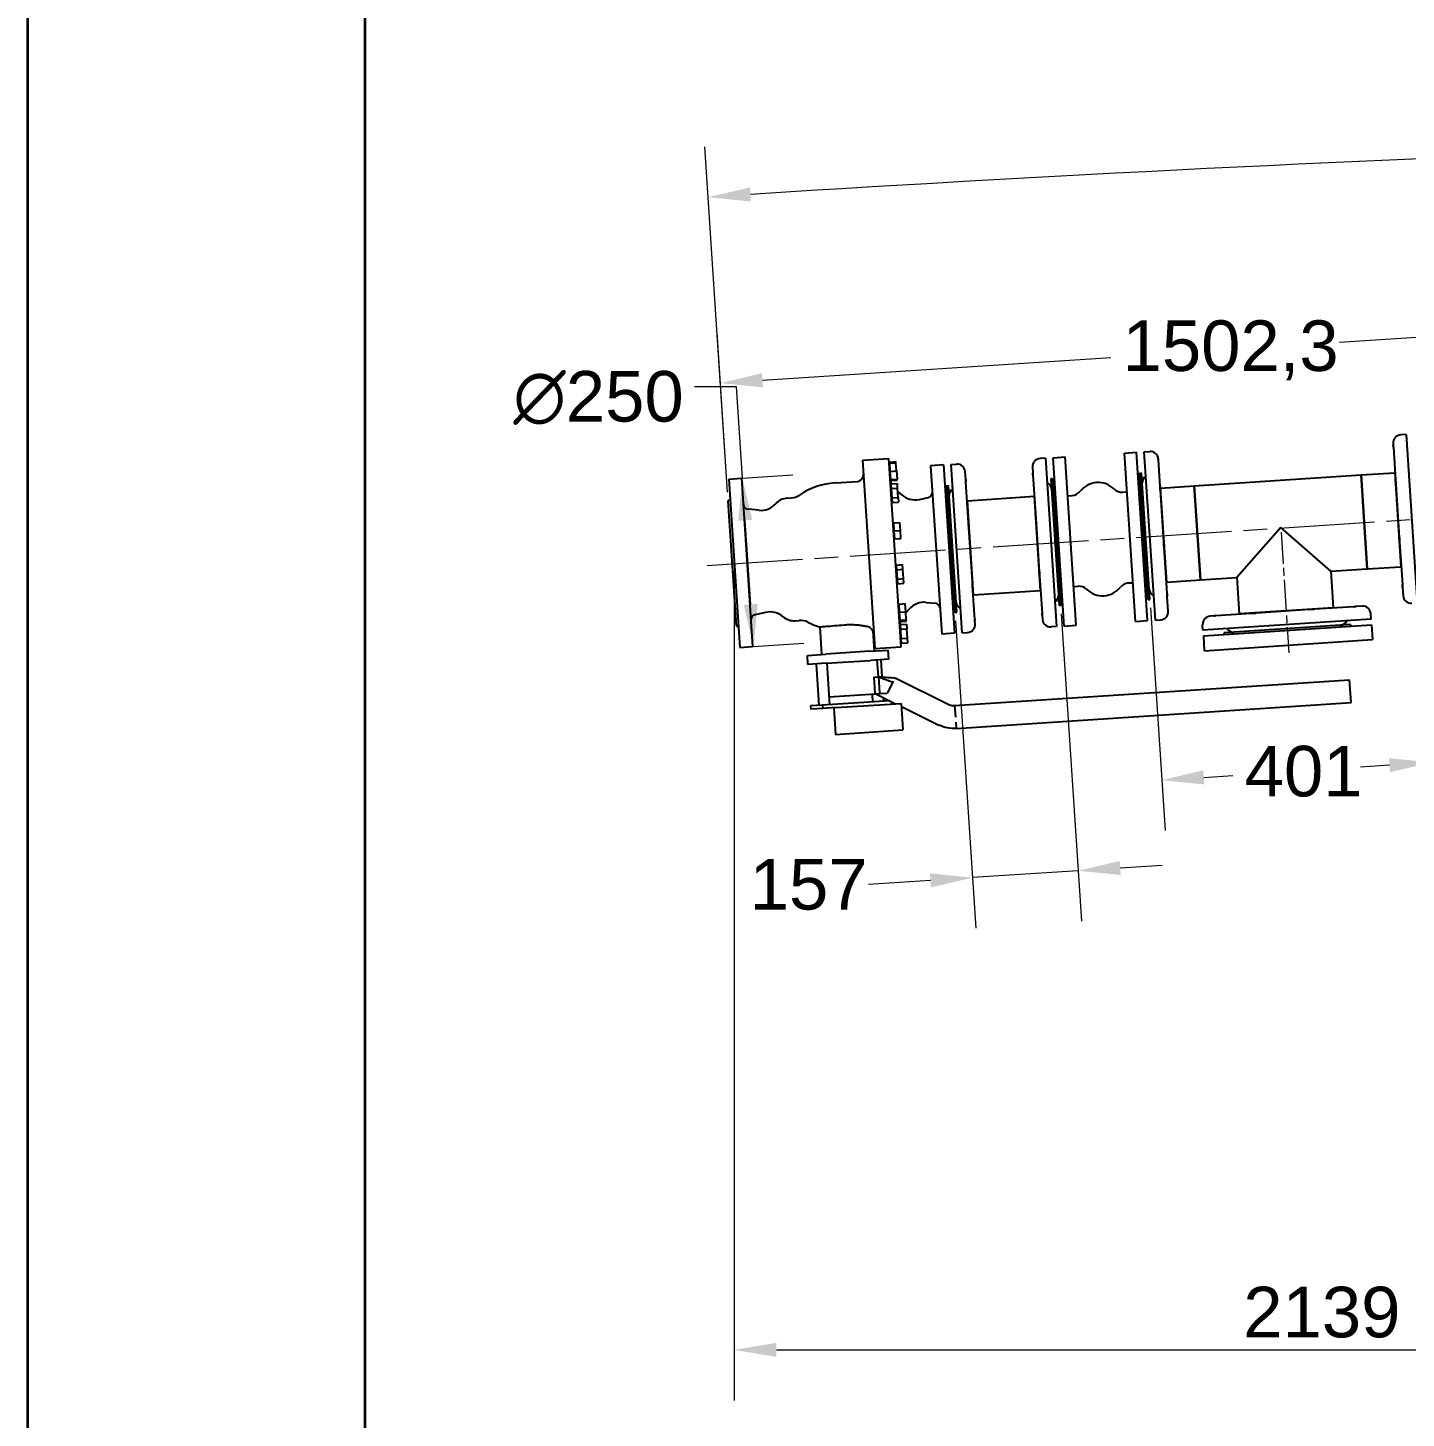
# Model space of a CAD drawing. Header units: millimetres. Extents: x 0 to 10500, y -39653 to 7425.
# Drawn here: x 0 to 2044, y 3581 to 5642 of the extents above; entities that cross this region are included whole.
import ezdxf

# ---------------------------------------------------------------- set-up
doc = ezdxf.new("R2010")
doc.units = ezdxf.units.MM
doc.header["$LTSCALE"] = 25
doc.linetypes.add('CHAIN', pattern=[0.3543, 0.2362, -0.0295, 0.0591, -0.0295])
doc.layers.get('0').update_dxf_attribs({"lineweight": 18})
for name, color, linetype, lineweight in [('Border', 7, 'Continuous', 35), ('Centerline', 7, 'Continuous', 18), ('Dimension', 7, 'Continuous', 18), ('Visible', 7, 'Continuous', 25)]:
    doc.layers.add(name, color=color, linetype=linetype, lineweight=lineweight)
doc.styles.add('Title', font='arial.ttf')
doc.dimstyles.new('Default - Method 2b', dxfattribs={"dimscale": 25, "dimtxt": 3, "dimasz": 2.5, "dimexe": 3, "dimexo": 0.5, "dimgap": 0.7, "dimtad": 0, "dimtoh": 1, "dimdec": 1, "dimrnd": 1e-08, "dimtxsty": 'Title', "dimcen": 0.09, "dimdle": 10, "dimclrd": 256, "dimclre": 256, "dimclrt": 7, "dimadec": 0, "dimazin": 2, "dimtfac": 0.833333, "dimtdec": 1, "dimtmove": 0, "dimatfit": 3, "dimfxl": 1, "dimtolj": 1, "dimlwd": -1, "dimlwe": -1, "dimarcsym": 0})

# ---------------------------------------------------------------- blocks, each defined once
blk = doc.blocks.new('Borders Bigadan Border')
at = {"layer": 'Border'}
for p, q in [((0, 0), (0, 297)), ((20, 292), (20, 5))]:
    blk.add_line(p, q, dxfattribs=at)
blk = doc.blocks.new('*D48')
at = {"layer": 'Defpoints', "color": 0, "transparency": 16777216}
for p in [(2977, 5476.9), (1038.6, 4941), (6873, 4755.4), (3961.9, -39652.7)]:
    blk.add_point(p, dxfattribs=at)
at = {"layer": 'Dimension', "transparency": 16777216}
for p, q in [((1037.8, 4953.5), (1004.2, 5465.8)), ((6873.8, 4767.9), (6919.6, 5465.8))]:
    blk.add_line(p, q, dxfattribs=at)
blk.add_arc((3961.9, -39652.7), 45140.3, 86.32872, 93.6713, dxfattribs=at)
for points in [[(1072.1, 5384.6), (1070.8, 5405.4), (1009.1, 5391)], [(6853, 5405.4), (6851.6, 5384.6), (6914.7, 5391)]]:
    blk.add_solid(points, dxfattribs=at)
at = {"layer": 'Dimension', "color": 7, "transparency": 16777216, "insert": (3945.5, 5505.2), "char_height": 75, "attachment_point": 7, "style": 'Title'}
blk.add_mtext('\\A1;8°', dxfattribs=at)
blk = doc.blocks.new('*D54')
at = {"layer": 'Defpoints', "color": 0, "transparency": 16777216}
for p in [(1039.5, 4973.2), (1055.8, 4723.7), (1076.1, 4725)]:
    blk.add_point(p, dxfattribs=at)
at = {"layer": 'Dimension', "transparency": 16777216}
for p, q in [((1050.9, 5109.8), (988.4, 5109.8)), ((1059.7, 4974.5), (1050.9, 5109.8)), ((1051.9, 4974), (1134.6, 4979.4)), ((1072, 4787.4), (1063.8, 4912.1)), ((1068.3, 4724.5), (1150.9, 4729.9))]:
    blk.add_line(p, q, dxfattribs=at)
for points in [[(1074.2, 4912.8), (1053.4, 4911.4), (1059.7, 4974.5)], [(1082.4, 4788.1), (1061.6, 4786.7), (1076.1, 4725)]]:
    blk.add_solid(points, dxfattribs=at)
at = {"layer": 'Dimension', "color": 7, "transparency": 16777216, "insert": (720.1, 5053.4), "char_height": 75, "attachment_point": 7, "style": 'Title'}
blk.add_mtext('\\A1;{\\fAIGDT|b0|i0;\\ln}\\fArial|b0|i0;{\\H75.0000;250}', dxfattribs=at)
blk = doc.blocks.new('*D55')
at = {"layer": 'Defpoints', "color": 0, "transparency": 16777216}
for p in [(2526.2, 5213.7), (2539.2, 5016.2), (1038.6, 4941)]:
    blk.add_point(p, dxfattribs=at)
at = {"layer": 'Dimension', "transparency": 16777216}
for p, q in [((2538.3, 5028.7), (2521.3, 5288.5)), ((2463.8, 5209.6), (1945.2, 5175.6)), ((1037.8, 4953.5), (1022.2, 5190.3)), ((1089.5, 5119.5), (1605.9, 5153.4))]:
    blk.add_line(p, q, dxfattribs=at)
for points in [[(2463.2, 5220), (2464.5, 5199.2), (2526.2, 5213.7)], [(1088.8, 5129.9), (1090.2, 5109.1), (1027.1, 5115.4)]]:
    blk.add_solid(points, dxfattribs=at)
at = {"layer": 'Dimension', "color": 7, "transparency": 16777216, "insert": (1623.4, 5119.4), "char_height": 75, "attachment_point": 7, "style": 'Title'}
blk.add_mtext('\\A1;1502,3', dxfattribs=at)
blk = doc.blocks.new('*D58')
at = {"layer": 'Defpoints', "color": 0, "transparency": 16777216}
for p in [(1047.6, 4848.4), (3186.5, 4274.2), (3186.5, 3682.3)]:
    blk.add_point(p, dxfattribs=at)
at = {"layer": 'Dimension', "transparency": 16777216}
for p, q in [((1047.6, 4835.9), (1047.6, 3607.3)), ((3186.5, 4261.7), (3186.5, 3607.3)), ((1110.1, 3682.3), (3124, 3682.3))]:
    blk.add_line(p, q, dxfattribs=at)
for points in [[(1110.1, 3692.7), (1110.1, 3671.9), (1047.6, 3682.3)], [(3124, 3692.7), (3124, 3671.9), (3186.5, 3682.3)]]:
    blk.add_solid(points, dxfattribs=at)
at = {"layer": 'Dimension', "color": 7, "transparency": 16777216, "insert": (1802.4, 3699.8), "char_height": 75, "attachment_point": 7, "style": 'Title'}
blk.add_mtext('\\A1;2139', dxfattribs=at)
blk = doc.blocks.new('*D59')
at = {"layer": 'Defpoints', "color": 0, "transparency": 16777216}
for p in [(1531.8, 4786), (1375.1, 4775.7), (1557.6, 4392.5)]:
    blk.add_point(p, dxfattribs=at)
at = {"layer": 'Dimension', "transparency": 16777216}
for p, q in [((1375.9, 4763.2), (1405.8, 4307.4)), ((1532.6, 4773.5), (1562.5, 4317.7)), ((1557.6, 4392.5), (1400.9, 4382.3)), ((1619.9, 4396.6), (1682.3, 4400.7)), ((1338.5, 4378.2), (1246.6, 4372.2))]:
    blk.add_line(p, q, dxfattribs=at)
for points in [[(1619.2, 4407), (1620.6, 4386.2), (1557.6, 4392.5)], [(1337.8, 4388.6), (1339.2, 4367.8), (1400.9, 4382.3)]]:
    blk.add_solid(points, dxfattribs=at)
at = {"layer": 'Dimension', "color": 7, "transparency": 16777216, "insert": (1070.5, 4333.9), "char_height": 75, "attachment_point": 7, "style": 'Title'}
blk.add_mtext('\\A1;157', dxfattribs=at)
blk = doc.blocks.new('*D60')
at = {"layer": 'Defpoints', "color": 0, "transparency": 16777216}
for p in [(2064.1, 4820.9), (1664, 4794.6), (2081.7, 4553.1)]:
    blk.add_point(p, dxfattribs=at)
at = {"layer": 'Dimension', "transparency": 16777216}
for p, q in [((2064.9, 4808.4), (2086.6, 4478.2)), ((1664.8, 4782.2), (1686.4, 4452)), ((2019.3, 4549), (1976.2, 4546.1)), ((1743.9, 4530.9), (1787, 4533.7))]:
    blk.add_line(p, q, dxfattribs=at)
for points in [[(2018.6, 4559.4), (2020, 4538.6), (2081.7, 4553.1)], [(1743.2, 4541.3), (1744.6, 4520.5), (1681.5, 4526.8)]]:
    blk.add_solid(points, dxfattribs=at)
at = {"layer": 'Dimension', "color": 7, "transparency": 16777216, "insert": (1804.5, 4501.6), "char_height": 75, "attachment_point": 7, "style": 'Title'}
blk.add_mtext('\\A1;401', dxfattribs=at)

msp = doc.modelspace()

# ---------------------------------------------------------------- linework, layer by layer
at = {"layer": 'Centerline', "linetype": 'CHAIN', "ltscale": 23.990969}
msp.add_line((1007.44, 4844.94), (2609.42, 4949.96), dxfattribs=at)
at = {"layer": 'Centerline', "linetype": 'CHAIN', "ltscale": 7.962812}
msp.add_line((1858.39, 4894.21), (1870.11, 4715.44), dxfattribs=at)
at = {"layer": 'Visible'}
for p, q in [((2043.81, 5039), (2035.83, 5038.47)), ((2043.81, 5039), (2060.17, 4789.53)), ((1626.21, 5011.62), (1644.17, 5012.8)), ((1642.56, 4762.16), (1626.21, 5011.62)), ((1660.52, 4763.33), (1644.17, 5012.8)), ((1655.65, 5013.55), (1663.63, 5014.07)), ((1672, 4764.09), (1655.65, 5013.55)), ((2024.64, 5025.71), (2024.85, 5022.57)), ((2024.98, 5020.62), (2024.85, 5022.57)), ((2024.98, 5020.62), (2028.18, 4971.77)), ((1238.06, 5001.21), (1276.98, 5003.76)), ((1256.38, 4721.81), (1238.06, 5001.21)), ((1295.29, 4724.36), (1276.98, 5003.76)), ((1278.31, 4995.57), (1277.52, 4995.52)), ((1278.13, 4998.42), (1287.31, 4999.02)), ((1278.25, 4996.57), (1278.13, 4998.42)), ((1278.25, 4996.57), (1287.43, 4997.17)), ((1279.03, 4984.59), (1278.25, 4996.57)), ((1287.43, 4997.17), (1287.31, 4999.02)), ((1288.21, 4985.2), (1287.43, 4997.17)), ((1357.79, 4994.02), (1338.83, 4992.78)), ((1338.83, 4992.78), (1355.18, 4743.32)), ((1357.79, 4994.02), (1374.14, 4744.56)), ((1369.26, 4994.78), (1377.24, 4995.3)), ((1385.61, 4745.31), (1369.26, 4994.78)), ((1489.79, 4990.65), (1490.32, 4982.56)), ((1508.96, 5003.93), (1500.98, 5003.41)), ((1508.96, 5003.93), (1525.31, 4754.47)), ((1520.44, 5004.69), (1538.4, 5005.86)), ((1536.79, 4755.22), (1520.44, 5004.69)), ((1554.75, 4756.4), (1538.4, 5005.86)), ((1676.42, 5002.43), (1676.39, 5002.88)), ((1676.42, 5002.43), (1676.48, 5001.54)), ((1679.04, 4962.43), (1676.48, 5001.54)), ((1039.47, 4973.16), (1058.43, 4974.4)), ((1039.47, 4973.16), (1055.82, 4723.69)), ((1058.43, 4974.4), (1074.78, 4724.94)), ((1197.43, 4967.48), (1230.11, 4969.62)), ((1279.75, 4973.62), (1278.96, 4973.56)), ((1279.03, 4984.59), (1288.21, 4985.2)), ((1279.82, 4972.62), (1279.03, 4984.59)), ((1279.82, 4972.62), (1289, 4973.22)), ((1279.94, 4970.77), (1279.82, 4972.62)), ((1279.94, 4970.77), (1289.12, 4971.37)), ((1288.21, 4985.2), (1289, 4973.22)), ((1289.12, 4971.37), (1289, 4973.22)), ((1390.75, 4972.68), (1390, 4984.11)), ((1390.75, 4972.68), (1390.98, 4969.25)), ((1394.99, 4908.03), (1390.98, 4969.25)), ((1490.51, 4979.61), (1490.32, 4982.56)), ((1490.51, 4979.61), (1494.27, 4922.24)), ((1519.47, 4973.56), (1516.98, 4973.39)), ((1516.98, 4973.39), (1529.27, 4785.8)), ((1519.47, 4973.56), (1531.77, 4785.96)), ((1646.92, 4970.89), (1649.91, 4971.08)), ((1649.19, 4982.06), (1651.69, 4982.22)), ((1661.49, 4794.46), (1649.19, 4982.06)), ((1663.99, 4794.63), (1651.69, 4982.22)), ((1729.6, 4963.13), (1977.07, 4979.35)), ((1977.07, 4979.35), (2026.96, 4982.62)), ((1986.21, 4839.95), (1977.07, 4979.35)), ((1977.07, 4979.35), (1986.21, 4839.95)), ((2027.46, 4982.66), (2026.96, 4982.62)), ((2026.96, 4982.62), (2036.1, 4843.22)), ((2026.96, 4982.62), (2036.1, 4843.22)), ((2028.6, 4965.39), (2028.18, 4971.77)), ((1280.43, 4963.29), (1279.63, 4963.23)), ((1280.24, 4966.14), (1289.42, 4966.74)), ((1280.7, 4959.22), (1280.24, 4966.14)), ((1280.7, 4959.22), (1289.88, 4959.83)), ((1281.6, 4945.4), (1280.7, 4959.22)), ((1289.88, 4959.83), (1289.42, 4966.74)), ((1290.78, 4946), (1289.88, 4959.83)), ((1295.88, 4949.83), (1290.21, 4954.81)), ((1362.87, 4962.29), (1359.77, 4963.82)), ((1362.81, 4963.29), (1365.3, 4963.45)), ((1375.11, 4775.69), (1362.81, 4963.29)), ((1377.6, 4775.85), (1365.3, 4963.45)), ((1393.32, 4941.09), (1492.61, 4947.59)), ((1492.61, 4947.59), (1492.11, 4947.56)), ((1492.11, 4947.56), (1501.25, 4808.16)), ((1520.19, 4962.58), (1523.18, 4962.78)), ((1542.16, 4948.49), (1548.65, 4948.91)), ((1623.48, 4953.82), (1629.97, 4954.24)), ((1679.04, 4962.43), (1679.42, 4956.65)), ((1679.21, 4959.83), (1679.71, 4959.86)), ((1684.44, 4880.07), (1679.42, 4956.65)), ((1679.71, 4959.86), (1729.6, 4963.13)), ((1688.85, 4820.46), (1679.71, 4959.86)), ((1688.85, 4820.46), (1679.71, 4959.86)), ((1729.6, 4963.13), (1738.74, 4823.73)), ((1738.74, 4823.73), (1729.6, 4963.13)), ((2028.6, 4965.39), (2033.77, 4886.52)), ((1038.57, 4941.03), (1041.45, 4942.95)), ((1050.74, 4755.43), (1038.57, 4941.03)), ((1083.92, 4926.85), (1068.18, 4928.35)), ((1125.91, 4944.75), (1131.94, 4945.15)), ((1281.87, 4941.33), (1281.07, 4941.28)), ((1281.6, 4945.4), (1290.78, 4946)), ((1282.06, 4938.48), (1281.6, 4945.4)), ((1282.06, 4938.48), (1291.24, 4939.09)), ((1290.78, 4946), (1291.24, 4939.09)), ((1322.04, 4943.08), (1335.07, 4945.91)), ((1392.83, 4941.05), (1393.32, 4941.09)), ((1402.46, 4801.68), (1393.32, 4941.09)), ((1402.46, 4801.68), (1393.32, 4941.09)), ((1284.1, 4907.37), (1283.3, 4907.32)), ((1284.03, 4908.37), (1293.21, 4908.97)), ((1284.82, 4896.39), (1284.03, 4908.37)), ((1294, 4897), (1293.21, 4908.97)), ((1394.99, 4908.03), (1395.45, 4901.02)), ((1494.72, 4915.4), (1494.27, 4922.24)), ((1494.72, 4915.4), (1499.93, 4835.94)), ((1285.54, 4885.42), (1284.74, 4885.37)), ((1284.82, 4896.39), (1294, 4897)), ((1285.6, 4884.42), (1284.82, 4896.39)), ((1285.6, 4884.42), (1294.78, 4885.02)), ((1294.78, 4885.02), (1294, 4897)), ((1400.64, 4821.89), (1395.45, 4901.02)), ((1857.91, 4901.54), (1792.78, 4827.27)), ((1932.18, 4836.41), (1857.91, 4901.54)), ((2034.23, 4879.45), (2033.77, 4886.52)), ((1684.44, 4880.07), (1684.92, 4872.78)), ((1689.45, 4803.6), (1684.92, 4872.78)), ((2034.23, 4879.45), (2038.34, 4816.75)), ((1288.14, 4845.65), (1297.32, 4846.26)), ((1288.6, 4838.74), (1288.14, 4845.65)), ((1297.78, 4839.34), (1297.32, 4846.26)), ((1288.33, 4842.8), (1287.53, 4842.75)), ((1288.6, 4838.74), (1297.78, 4839.34)), ((1289.5, 4824.91), (1288.6, 4838.74)), ((1289.5, 4824.91), (1298.68, 4825.52)), ((1289.96, 4818), (1289.5, 4824.91)), ((1298.68, 4825.52), (1297.78, 4839.34)), ((1299.14, 4818.6), (1298.68, 4825.52)), ((1500.37, 4829.23), (1499.93, 4835.94)), ((1500.37, 4829.23), (1503.98, 4774.22)), ((1688.85, 4820.46), (1738.74, 4823.73)), ((1738.74, 4823.73), (1792.78, 4827.27)), ((1792.78, 4827.27), (1796.32, 4773.24)), ((1932.18, 4836.41), (1986.21, 4839.95)), ((1932.18, 4836.41), (1935.72, 4782.38)), ((1986.21, 4839.95), (2036.1, 4843.22)), ((2036.6, 4843.26), (2036.1, 4843.22)), ((1289.77, 4820.85), (1288.97, 4820.8)), ((1289.96, 4818), (1299.14, 4818.6)), ((1400.64, 4821.89), (1401.06, 4815.41)), ((1404.38, 4764.73), (1401.06, 4815.41)), ((1402.46, 4801.68), (1501.75, 4808.19)), ((1501.75, 4808.19), (1501.25, 4808.16)), ((1550.99, 4813.78), (1557.48, 4814.2)), ((1632.32, 4819.11), (1638.8, 4819.53)), ((1657.78, 4805.24), (1660.77, 4805.44)), ((1688.35, 4820.43), (1688.85, 4820.46)), ((1689.45, 4803.6), (1689.75, 4799.08)), ((2038.58, 4813.13), (2038.34, 4816.75)), ((2038.58, 4813.13), (2039.42, 4800.2)), ((1291.99, 4786.89), (1291.2, 4786.84)), ((1291.93, 4787.89), (1301.11, 4788.49)), ((1292.71, 4775.91), (1291.93, 4787.89)), ((1301.89, 4776.51), (1301.11, 4788.49)), ((1332.05, 4790.4), (1345.34, 4789.29)), ((1401.96, 4801.65), (1402.46, 4801.68)), ((1531.77, 4785.96), (1529.27, 4785.8)), ((1531.05, 4796.94), (1534.04, 4797.13)), ((1661.49, 4794.46), (1663.99, 4794.63)), ((1691.17, 4777.37), (1689.75, 4799.08)), ((1935.72, 4782.38), (1796.32, 4773.24)), ((1935.72, 4782.38), (1796.32, 4773.24)), ((1966.57, 4783.9), (1907.91, 4780.05)), ((1935.75, 4781.88), (1935.72, 4782.38)), ((1966.57, 4783.9), (1969.68, 4784.1)), ((1978.81, 4784.7), (1969.68, 4784.1)), ((1093.85, 4775.41), (1078.44, 4771.86)), ((1137.81, 4763.14), (1143.84, 4763.54)), ((1293.43, 4764.94), (1292.64, 4764.88)), ((1292.71, 4775.91), (1301.89, 4776.51)), ((1293.5, 4763.94), (1292.71, 4775.91)), ((1293.5, 4763.94), (1302.68, 4764.54)), ((1293.85, 4762.1), (1302.8, 4762.69)), ((1302.68, 4764.54), (1301.89, 4776.51)), ((1306.99, 4780.29), (1302.02, 4774.61)), ((1302.8, 4762.69), (1302.68, 4764.54)), ((1375.04, 4776.69), (1372.16, 4774.76)), ((1375.11, 4775.69), (1377.6, 4775.85)), ((1404.38, 4764.73), (1404.53, 4762.57)), ((1404.79, 4758.59), (1404.53, 4762.57)), ((1504.15, 4771.56), (1503.98, 4774.22)), ((1504.15, 4771.56), (1504.57, 4765.14)), ((1642.56, 4762.16), (1660.52, 4763.33)), ((1672, 4764.09), (1679.98, 4764.61)), ((1992.09, 4765.53), (1742.63, 4749.17)), ((1758.85, 4770.28), (1753.29, 4769.92)), ((1758.85, 4770.28), (1761.35, 4770.44)), ((1814.97, 4773.96), (1761.35, 4770.44)), ((1796.35, 4772.74), (1796.32, 4773.24)), ((1814.97, 4773.96), (1821.61, 4774.39)), ((1901.01, 4779.6), (1821.61, 4774.39)), ((1901.01, 4779.6), (1907.91, 4780.05)), ((1992.09, 4765.53), (1991.57, 4773.51)), ((1050.74, 4755.43), (1053.84, 4753.9)), ((1174.34, 4754.05), (1177.03, 4713.1)), ((1252.89, 4748.29), (1254.86, 4718.2)), ((1294.11, 4754.61), (1293.31, 4754.55)), ((1293.92, 4757.46), (1303.1, 4758.06)), ((1294.38, 4750.54), (1293.92, 4757.46)), ((1294.38, 4750.54), (1303.56, 4751.14)), ((1295.28, 4736.72), (1294.38, 4750.54)), ((1303.1, 4758.06), (1303.56, 4751.14)), ((1304.46, 4737.32), (1303.56, 4751.14)), ((1374.14, 4744.56), (1355.18, 4743.32)), ((1385.61, 4745.31), (1393.6, 4745.84)), ((1525.31, 4754.47), (1517.33, 4753.95)), ((1536.79, 4755.22), (1554.75, 4756.4)), ((1742.63, 4749.17), (1742.1, 4757.16)), ((1743.18, 4740.69), (1992.65, 4757.05)), ((1743.18, 4740.69), (1744.62, 4718.74)), ((1961.55, 4757.51), (1773.95, 4745.21)), ((1774.12, 4742.72), (1773.95, 4745.21)), ((1961.71, 4755.02), (1961.55, 4757.51)), ((1992.65, 4757.05), (1994.09, 4735.09)), ((1055.82, 4723.69), (1074.78, 4724.94)), ((1256.38, 4721.81), (1295.29, 4724.36)), ((1295.55, 4732.65), (1294.75, 4732.6)), ((1295.28, 4736.72), (1304.46, 4737.32)), ((1295.74, 4729.8), (1295.28, 4736.72)), ((1295.74, 4729.8), (1304.92, 4730.4)), ((1304.92, 4730.4), (1304.46, 4737.32)), ((1744.62, 4718.74), (1994.09, 4735.09)), ((1156.02, 4711.72), (1183.24, 4713.51)), ((1156.9, 4698.25), (1156.02, 4711.72)), ((1184.13, 4700.03), (1156.9, 4698.25)), ((1248.64, 4717.79), (1183.24, 4713.51)), ((1184.13, 4700.03), (1249.52, 4704.32)), ((1184.84, 4700.08), (1188.87, 4638.71)), ((1248.64, 4717.79), (1275.86, 4719.58)), ((1276.75, 4706.11), (1249.52, 4704.32)), ((1259.23, 4704.96), (1260.87, 4680.01)), ((1264.77, 4705.32), (1266.45, 4679.75)), ((1276.75, 4706.11), (1275.86, 4719.58)), ((1168.88, 4699.04), (1172.9, 4637.67)), ((1254.42, 4679.59), (1261.37, 4680.04)), ((1254.42, 4679.59), (1255.99, 4655.64)), ((1261.37, 4680.04), (1262.94, 4656.1)), ((1261.37, 4680.04), (1282.59, 4672.21)), ((1282.59, 4672.21), (1274.91, 4656.63)), ((1283.23, 4673.5), (1282.59, 4672.21)), ((1287.21, 4677.9), (1366.02, 4639.03)), ((1374.4, 4637.35), (1960.15, 4675.75)), ((1962.37, 4641.82), (1960.15, 4675.75)), ((1178.41, 4638.03), (1160.77, 4636.87)), ((1277.95, 4644.55), (1178.41, 4638.03)), ((1178.41, 4638.03), (1178.74, 4633.04)), ((1188.11, 4650.19), (1256.87, 4654.7)), ((1198.07, 4634.31), (1295.16, 4640.67)), ((1252.08, 4654.38), (1252.83, 4642.91)), ((1256.87, 4654.7), (1263, 4655.1)), ((1257.32, 4654.73), (1286.91, 4640.13)), ((1263, 4655.1), (1274.53, 4655.85)), ((1268.45, 4649.24), (1268.79, 4643.95)), ((1274.91, 4656.63), (1274.53, 4655.85)), ((1281.03, 4643.03), (1281.25, 4639.76)), ((1295.16, 4640.67), (1297.74, 4601.26)), ((1376.63, 4603.42), (1962.37, 4641.82)), ((1160.77, 4636.87), (1161.1, 4631.88)), ((1178.74, 4633.04), (1161.1, 4631.88)), ((1198.07, 4634.31), (1178.74, 4633.04)), ((1195.17, 4634.12), (1197.76, 4594.7)), ((1295.47, 4635.91), (1350.98, 4608.54)), ((1374.4, 4637.35), (1375.52, 4620.39)), ((1197.76, 4594.7), (1297.74, 4601.26)), ((1376.01, 4612.82), (1376.63, 4603.42))]:
    msp.add_line(p, q, dxfattribs=at)
for centre, radius, start, end in [((2036.62, 5026.5), 12, 93.75063, 183.75063), ((1664.41, 5002.1), 12, 3.75063, 93.75063), ((1378.03, 4983.33), 12, 3.75063, 93.75063), ((1501.76, 4991.44), 12, 93.75063, 183.75063), ((1204.49, 4859.71), 108, 93.75063, 123.90654), ((1229.45, 4979.6), 10, 273.75063, 3.75063), ((1298.99, 4973.71), 20, 183.75063, 202.20501), ((1506.98, 4957.71), 11, 3.75063, 66.71494), ((1587.21, 4933.84), 34.06, 46.25165, 141.24962), ((1663.64, 4967.98), 11, 120.78633, 183.75063), ((1130.3, 4970.09), 25, 273.75063, 303.90654), ((1315.66, 4972.39), 30, 228.75063, 282.2814), ((1333.37, 4953.73), 8, 282.2814, 3.75063), ((1377.26, 4949.2), 11, 120.78633, 183.75063), ((1547.55, 4965.68), 16.8, 273.75063, 321.24962), ((1622.39, 4970.58), 16.8, 226.25165, 273.75063), ((1068.94, 4936.32), 8, 183.75063, 264.55624), ((1086.77, 4956.72), 30, 264.55624, 317.84606), ((1127.54, 4919.8), 25, 93.75063, 137.84606), ((1558.58, 4797.44), 16.8, 46.25165, 93.75063), ((1593.75, 4834.18), 34.06, 226.25165, 321.24962), ((1633.41, 4802.34), 16.8, 93.75063, 141.24962), ((1673.98, 4810.31), 11, 183.75063, 246.71494), ((1329.55, 4760.51), 30, 85.21987, 138.75063), ((1344.67, 4781.32), 8, 3.75063, 85.21987), ((1387.6, 4791.54), 11, 183.75063, 246.71494), ((1517.32, 4800.04), 11, 300.78633, 3.75063), ((1979.59, 4772.73), 12, 3.75063, 93.75063), ((2051.4, 4800.98), 12, 183.75063, 273.75063), ((1080.23, 4764.07), 8, 102.94503, 183.75063), ((1100.57, 4746.17), 30, 49.65521, 102.94503), ((1136.18, 4788.09), 25, 229.65521, 273.75063), ((1145.48, 4738.59), 25, 63.59473, 93.75063), ((1313.19, 4757.02), 20, 159.58539, 183.75063), ((1516.55, 4765.92), 12, 183.75063, 273.75063), ((1679.2, 4776.58), 12, 273.75063, 3.75063), ((1754.08, 4757.94), 12, 93.75063, 183.75063), ((1945.86, 4767.51), 11, 273.75063, 336.71494), ((1204.62, 4857.71), 108, 243.59473, 253.71573), ((1245.02, 4742.11), 10, 3.75063, 38.16214), ((1392.81, 4757.81), 12, 273.75063, 3.75063), ((1788.2, 4757.17), 11, 210.78633, 273.75063)]:
    msp.add_arc(centre, radius, start, end, dxfattribs=at)
for points, knots in [([(2024.85, 5022.57), (2024.84, 5022.63), (2024.84, 5022.67), (2024.85, 5022.73), (2024.88, 5022.56), (2024.91, 5021.81), (2024.93, 5021.29), (2024.98, 5020.62)], [-3.61969905, -3.61969905, -3.61969905, -3.61969905, -3.48259137, -3.48259137, -3.04174028, -3.04174028, -2.64266854, -2.64266854, -2.64266854, -2.64266854]), ([(1676.48, 5001.54), (1676.48, 5001.55), (1676.48, 5001.56), (1676.44, 5002.08), (1676.4, 5002.44), (1676.36, 5002.85), (1676.37, 5002.9), (1676.39, 5002.75), (1676.41, 5002.62), (1676.42, 5002.43)], [-2.3553859, -2.3553859, -2.3553859, -2.3553859, -2.34903119, -2.34903119, -2.04397145, -2.04397145, -1.75435964, -1.75435964, -1.56067004, -1.56067004, -1.56067004, -1.56067004]), ([(1390.98, 4969.25), (1390.98, 4969.27), (1390.98, 4969.29), (1390.92, 4970.07), (1390.86, 4970.73), (1390.79, 4971.77), (1390.77, 4972.15), (1390.75, 4972.55), (1390.75, 4972.65), (1390.75, 4972.68)], [-2.35538518, -2.35538518, -2.35538518, -2.35538518, -2.34888191, -2.34888191, -2.04388778, -2.04388778, -1.75433311, -1.75433311, -1.56067003, -1.56067003, -1.56067003, -1.56067003]), ([(1490.32, 4982.56), (1490.32, 4982.56), (1490.32, 4982.56), (1490.32, 4982.57), (1490.34, 4982.42), (1490.39, 4981.83), (1490.42, 4981.4), (1490.46, 4980.49), (1490.48, 4980.07), (1490.51, 4979.61)], [-2.3553859, -2.3553859, -2.3553859, -2.3553859, -2.34903119, -2.34903119, -2.04397145, -2.04397145, -1.75435964, -1.75435964, -1.56067004, -1.56067004, -1.56067004, -1.56067004]), ([(2028.18, 4971.77), (2028.18, 4971.76), (2028.18, 4971.75), (2028.22, 4971.17), (2028.28, 4970.47), (2028.39, 4968.92), (2028.44, 4968.09), (2028.52, 4966.61), (2028.56, 4966), (2028.6, 4965.39)], [-2.35538518, -2.35538518, -2.35538518, -2.35538518, -2.34888191, -2.34888191, -2.04388778, -2.04388778, -1.75433311, -1.75433311, -1.56067003, -1.56067003, -1.56067003, -1.56067003]), ([(1679.42, 4956.65), (1679.42, 4956.67), (1679.42, 4956.69), (1679.35, 4957.65), (1679.28, 4958.55), (1679.16, 4960.14), (1679.12, 4960.84), (1679.07, 4961.81), (1679.06, 4962.15), (1679.04, 4962.43)], [-2.35538518, -2.35538518, -2.35538518, -2.35538518, -2.34888191, -2.34888191, -2.04388778, -2.04388778, -1.75433311, -1.75433311, -1.56067003, -1.56067003, -1.56067003, -1.56067003]), ([(1395.45, 4901.02), (1395.45, 4901.04), (1395.45, 4901.06), (1395.38, 4902.04), (1395.3, 4903.02), (1395.17, 4904.87), (1395.12, 4905.74), (1395.05, 4907.08), (1395.02, 4907.58), (1394.99, 4908.03)], [-2.3553859, -2.3553859, -2.3553859, -2.3553859, -2.34903119, -2.34903119, -2.04397145, -2.04397145, -1.75435964, -1.75435964, -1.56067004, -1.56067004, -1.56067004, -1.56067004]), ([(1494.27, 4922.24), (1494.27, 4922.23), (1494.28, 4922.21), (1494.32, 4921.52), (1494.39, 4920.73), (1494.51, 4919.04), (1494.56, 4918.16), (1494.65, 4916.63), (1494.68, 4916.02), (1494.72, 4915.4)], [-2.35538518, -2.35538518, -2.35538518, -2.35538518, -2.34888191, -2.34888191, -2.04388778, -2.04388778, -1.75433311, -1.75433311, -1.56067003, -1.56067003, -1.56067003, -1.56067003]), ([(2033.77, 4886.52), (2033.77, 4886.5), (2033.77, 4886.48), (2033.83, 4885.5), (2033.91, 4884.53), (2034.04, 4882.66), (2034.1, 4881.79), (2034.17, 4880.43), (2034.2, 4879.92), (2034.23, 4879.45)], [-2.3553859, -2.3553859, -2.3553859, -2.3553859, -2.34903119, -2.34903119, -2.04397145, -2.04397145, -1.75435964, -1.75435964, -1.56067004, -1.56067004, -1.56067004, -1.56067004]), ([(1684.92, 4872.78), (1684.92, 4872.8), (1684.92, 4872.82), (1684.86, 4873.66), (1684.78, 4874.57), (1684.65, 4876.42), (1684.6, 4877.35), (1684.51, 4878.88), (1684.48, 4879.48), (1684.44, 4880.07)], [-2.3553859, -2.3553859, -2.3553859, -2.3553859, -2.34903119, -2.34903119, -2.04397145, -2.04397145, -1.75435964, -1.75435964, -1.56067004, -1.56067004, -1.56067004, -1.56067004]), ([(1499.93, 4835.94), (1499.93, 4835.92), (1499.93, 4835.9), (1500, 4834.91), (1500.08, 4833.95), (1500.21, 4832.15), (1500.26, 4831.33), (1500.32, 4830.09), (1500.34, 4829.63), (1500.37, 4829.23)], [-2.3553859, -2.3553859, -2.3553859, -2.3553859, -2.34903119, -2.34903119, -2.04397145, -2.04397145, -1.75435964, -1.75435964, -1.56067004, -1.56067004, -1.56067004, -1.56067004]), ([(1401.06, 4815.41), (1401.06, 4815.42), (1401.06, 4815.43), (1401.02, 4816.04), (1400.96, 4816.75), (1400.84, 4818.34), (1400.79, 4819.18), (1400.71, 4820.67), (1400.68, 4821.28), (1400.64, 4821.89)], [-2.35538518, -2.35538518, -2.35538518, -2.35538518, -2.34888191, -2.34888191, -2.04388778, -2.04388778, -1.75433311, -1.75433311, -1.56067003, -1.56067003, -1.56067003, -1.56067003]), ([(1689.75, 4799.08), (1689.75, 4799.08), (1689.75, 4799.09), (1689.73, 4799.32), (1689.69, 4799.7), (1689.61, 4800.73), (1689.58, 4801.34), (1689.52, 4802.54), (1689.49, 4803.05), (1689.45, 4803.6)], [-2.35538518, -2.35538518, -2.35538518, -2.35538518, -2.34888191, -2.34888191, -2.04388778, -2.04388778, -1.75433311, -1.75433311, -1.56067003, -1.56067003, -1.56067003, -1.56067003]), ([(2038.34, 4816.75), (2038.34, 4816.74), (2038.34, 4816.72), (2038.39, 4815.92), (2038.46, 4815.24), (2038.54, 4814.15), (2038.56, 4813.75), (2038.57, 4813.3), (2038.57, 4813.18), (2038.58, 4813.13)], [-2.35538518, -2.35538518, -2.35538518, -2.35538518, -2.34888191, -2.34888191, -2.04388778, -2.04388778, -1.75433311, -1.75433311, -1.56067003, -1.56067003, -1.56067003, -1.56067003]), ([(1969.68, 4784.1), (1969.68, 4784.1), (1969.68, 4784.1), (1969.67, 4784.1), (1969.5, 4784.07), (1968.86, 4784.02), (1968.42, 4784), (1967.47, 4783.95), (1967.04, 4783.93), (1966.57, 4783.9)], [-2.3553859, -2.3553859, -2.3553859, -2.3553859, -2.34903119, -2.34903119, -2.04397145, -2.04397145, -1.75435964, -1.75435964, -1.56067004, -1.56067004, -1.56067004, -1.56067004]), ([(1404.53, 4762.57), (1404.53, 4762.52), (1404.53, 4762.49), (1404.52, 4762.47), (1404.49, 4762.68), (1404.45, 4763.49), (1404.43, 4764.04), (1404.38, 4764.73)], [-3.61969905, -3.61969905, -3.61969905, -3.61969905, -3.48259137, -3.48259137, -3.04174028, -3.04174028, -2.64266854, -2.64266854, -2.64266854, -2.64266854]), ([(1503.98, 4774.22), (1503.98, 4774.21), (1503.98, 4774.19), (1504.03, 4773.48), (1504.08, 4772.91), (1504.15, 4772.06), (1504.16, 4771.78), (1504.16, 4771.55), (1504.15, 4771.52), (1504.15, 4771.56)], [-2.35538518, -2.35538518, -2.35538518, -2.35538518, -2.34888191, -2.34888191, -2.04388778, -2.04388778, -1.75433311, -1.75433311, -1.56067003, -1.56067003, -1.56067003, -1.56067003]), ([(1761.35, 4770.44), (1761.34, 4770.44), (1761.32, 4770.44), (1760.63, 4770.4), (1760.07, 4770.34), (1759.26, 4770.28), (1759, 4770.27), (1758.81, 4770.27), (1758.8, 4770.28), (1758.85, 4770.28)], [-2.35538518, -2.35538518, -2.35538518, -2.35538518, -2.34888191, -2.34888191, -2.04388778, -2.04388778, -1.75433311, -1.75433311, -1.56067003, -1.56067003, -1.56067003, -1.56067003]), ([(1821.61, 4774.39), (1821.59, 4774.39), (1821.57, 4774.39), (1820.58, 4774.33), (1819.62, 4774.25), (1817.84, 4774.12), (1817.03, 4774.07), (1815.81, 4774.01), (1815.36, 4773.98), (1814.97, 4773.96)], [-2.3553859, -2.3553859, -2.3553859, -2.3553859, -2.34903119, -2.34903119, -2.04397145, -2.04397145, -1.75435964, -1.75435964, -1.56067004, -1.56067004, -1.56067004, -1.56067004]), ([(1907.91, 4780.05), (1907.89, 4780.05), (1907.88, 4780.05), (1907.17, 4780), (1906.37, 4779.93), (1904.66, 4779.81), (1903.77, 4779.76), (1902.24, 4779.67), (1901.62, 4779.64), (1901.01, 4779.6)], [-2.35538518, -2.35538518, -2.35538518, -2.35538518, -2.34888191, -2.34888191, -2.04388778, -2.04388778, -1.75433311, -1.75433311, -1.56067003, -1.56067003, -1.56067003, -1.56067003]), ([(1174.34, 4754.05), (1174.34, 4754.05), (1174.48, 4754.06), (1175.19, 4754.12), (1176, 4754.18), (1178.82, 4754.41), (1181.18, 4754.61), (1187.54, 4755.13), (1191.66, 4755.47), (1200.94, 4756.25), (1206.03, 4756.68), (1211.22, 4757.13)], [-5.9415496, -5.9415496, -5.9415496, -5.9415496, -5.3788071, -5.3788071, -4.4478632, -4.4478632, -3.1044883, -3.1044883, -1.5648374, -1.5648374, 0, 0, 0, 0]), ([(1211.22, 4757.13), (1211.89, 4757.18), (1212.55, 4757.23), (1215.68, 4757.44), (1218.23, 4757.51), (1223.3, 4757.47), (1225.82, 4757.35), (1230.65, 4756.97), (1232.97, 4756.7), (1237.26, 4756.09), (1239.23, 4755.75), (1242.1, 4755.2), (1243.18, 4754.98), (1244.19, 4754.75)], [-12.0659152, -12.0659152, -12.0659152, -12.0659152, -11.8673754, -11.8673754, -11.125432, -11.125432, -10.3834887, -10.3834887, -9.6415453, -9.6415453, -8.899602, -8.899602, -8.4217049, -8.4217049, -8.4217049, -8.4217049]), ([(1252.89, 4748.29), (1252.89, 4748.29), (1252.88, 4748.29), (1252.87, 4748.31), (1252.86, 4748.33), (1252.8, 4748.43), (1252.72, 4748.55), (1252.43, 4748.96), (1252.19, 4749.3), (1251.15, 4750.59), (1250.01, 4751.81), (1247.14, 4753.75), (1245.7, 4754.42), (1244.19, 4754.75)], [7.4019577, 7.4019577, 7.4019577, 7.4019577, 7.4657623, 7.4657623, 7.5690533, 7.5690533, 7.82251, 7.82251, 8.2040228, 8.2040228, 9.1158747, 9.1158747, 9.858291, 9.858291, 9.858291, 9.858291]), ([(1284.13, 4678.71), (1284.97, 4678.66), (1285.82, 4678.47), (1286.81, 4678.08), (1287.01, 4677.99), (1287.21, 4677.9)], [0, 0, 0, 0, 0.25446083, 0.25446083, 0.31976314, 0.31976314, 0.31976314, 0.31976314]), ([(1255.99, 4655.64), (1255.99, 4655.57), (1256, 4655.5), (1256.04, 4655.36), (1256.06, 4655.3), (1256.14, 4655.12), (1256.21, 4655.02), (1256.37, 4654.86), (1256.47, 4654.79), (1256.67, 4654.71), (1256.77, 4654.69), (1256.87, 4654.7)], [0, 0, 0, 0, 0.02173943, 0.02173943, 0.04347887, 0.04347887, 0.08695773, 0.08695773, 0.14235093, 0.14235093, 0.19774414, 0.19774414, 0.19774414, 0.19774414]), ([(1366.02, 4639.03), (1367.79, 4638.16), (1369.75, 4637.59), (1372.61, 4637.32), (1373.51, 4637.31), (1374.4, 4637.35)], [0, 0, 0, 0, 0.59263763, 0.59263763, 0.86121302, 0.86121302, 0.86121302, 0.86121302]), ([(1376.63, 4603.42), (1372.36, 4603.3), (1368.05, 4603.54), (1359.41, 4605.12), (1355.03, 4606.54), (1350.98, 4608.54)], [0, 0, 0, 0, 1.2804015, 1.2804015, 2.6352209, 2.6352209, 2.6352209, 2.6352209])]:
    msp.add_open_spline(points, degree=3, knots=knots, dxfattribs=at)
for points in [[(1261.37, 4680.04), (1268.95, 4679.6), (1276.54, 4679.16), (1284.13, 4678.71)], [(1284.13, 4678.71), (1284.13, 4678.71), (1284.13, 4678.71), (1284.13, 4678.71)]]:
    msp.add_open_spline(points, degree=3, dxfattribs=at)

# ---------------------------------------------------------------- block references
at = {"xscale": 25, "yscale": 25, "zscale": 25}
msp.add_blockref('Borders Bigadan Border', (0, 0), dxfattribs=at)

# ---------------------------------------------------------------- dimensions: what is measured, and where the dimension line sits
at = {"layer": 'Dimension'}
dim = msp.add_angular_dim_3p(base=(2976.99, 5476.92), center=(3961.89, -39652.65), p1=(6873.02, 4755.42), p2=(1038.57, 4941.03), dimstyle='Default - Method 2b', override={"dimgap": 0.7, "dimtad": 3, "dimtih": 1, "dimadec": 0, "dimtol": 0, "dimlim": 0, "dimtp": 0, "dimtm": 0, "dimtdec": 0}, dxfattribs=at)
dim.commit()
dim.dimension.update_dxf_attribs({"geometry": '*D48', "text_midpoint": (3989.94, 5487.66), "dimtype": 165})
for base, p1, p2, angle, override, picture, middle in [((2526.21, 5213.68), (1038.57, 4941.03), (2539.15, 5016.2), 183.75063, {"dimgap": 0.7, "dimtih": 1, "dimdec": 1, "dimtol": 0, "dimlim": 0, "dimtp": 0, "dimtm": 0, "dimtdec": 1, "dimtofl": 0, "dimatfit": 1}, '*D55', (1775.53, 5164.47)), ((3186.47, 3682.31), (1047.65, 4848.42), (3186.47, 4274.18), 180, {"dimgap": 0.7, "dimtad": 1, "dimtoh": 0, "dimdec": 0, "dimtol": 0, "dimlim": 0, "dimtp": 0, "dimtm": 0, "dimtdec": 1, "dimtofl": 0, "dimatfit": 1}, '*D58', (1915.06, 3682.31)), ((2081.68, 4553.06), (1663.99, 4794.63), (2064.13, 4820.86), 183.75063, {"dimgap": 0.7, "dimtih": 1, "dimdec": 1, "dimtol": 0, "dimlim": 0, "dimtp": 0, "dimtm": 0, "dimtdec": 1, "dimtofl": 0, "dimatfit": 1}, '*D60', (1881.61, 4539.94)), ((1557.56, 4392.54), (1375.11, 4775.69), (1531.77, 4785.96), 183.75063, {"dimgap": 0.7, "dimtih": 1, "dimdec": 1, "dimtol": 0, "dimlim": 0, "dimtp": 0, "dimtm": 0, "dimtdec": 1, "dimtofl": 1, "dimatfit": 1}, '*D59', (1149.82, 4372.16))]:
    dim = msp.add_linear_dim(base=base, p1=p1, p2=p2, angle=angle, dimstyle='Default - Method 2b', override=override, dxfattribs=at)
    dim.commit()
    dim.dimension.update_dxf_attribs({"geometry": picture, "text_midpoint": middle, "dimtype": 160})
dim = msp.add_linear_dim(base=(1076.09, 4725.02), p1=(1039.47, 4973.16), p2=(1055.82, 4723.69), angle=273.75063, text='{\\fAIGDT|b0|i0;\\ln}\\fArial|b0|i0;{\\H75.0000;<>}', dimstyle='Default - Method 2b', override={"dimgap": 0.7, "dimtih": 1, "dimdec": 1, "dimtol": 0, "dimlim": 0, "dimtp": 0, "dimtm": 0, "dimtdec": 1, "dimtofl": 0, "dimatfit": 2}, dxfattribs=at)
dim.commit()
dim.dimension.update_dxf_attribs({"geometry": '*D54', "text_midpoint": (845.46, 5109.81), "dimtype": 160})

doc.saveas('drawing.dxf')
